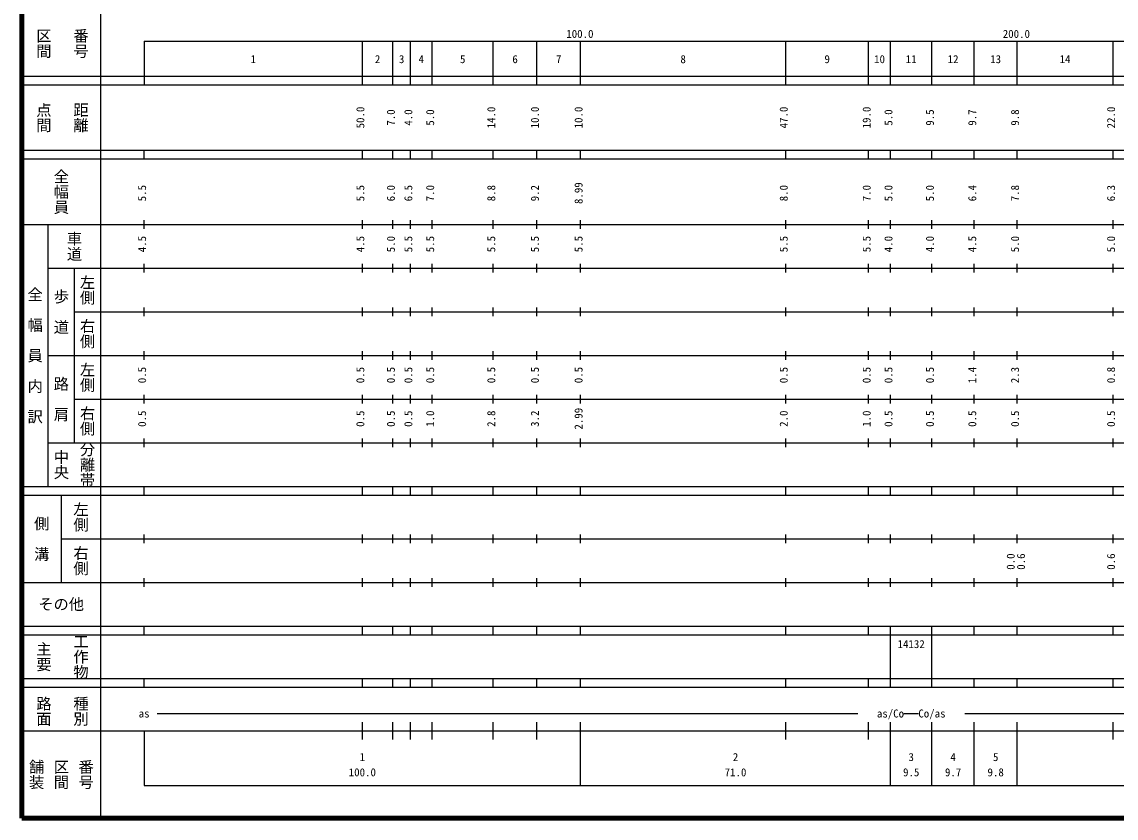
# Model space of a CAD drawing. Units: millimetres on the paper, enlarged 1000 times. Extents: x 40000 to 680000, y 20000 to 380000.
# Drawn here: x 40000 to 290698, y 20000 to 202409 of the extents above; entities that cross this region are included whole.
import ezdxf
from ezdxf.enums import TextEntityAlignment as Align

# ---------------------------------------------------------------- set-up
doc = ezdxf.new("R2010")
doc.units = ezdxf.units.MM
doc.header["$LTSCALE"] = 1000
doc.layers.add('M-TTL', color=2, linetype='Continuous', lineweight=140)
doc.layers.add('M-TTL-BAND', color=7, linetype='Continuous', lineweight=25)
doc.styles.add('@ＭＳ ゴシック', font='')
doc.styles.add('ＭＳ ゴシック', font='')
doc.styles.get('@ＭＳ ゴシック').set_extended_font_data('@MS Gothic')
doc.styles.get('ＭＳ ゴシック').set_extended_font_data('MS Gothic')

msp = doc.modelspace()

# ---------------------------------------------------------------- linework, layer by layer
at = {"layer": 'M-TTL'}
for p, q in [((40000, 380000), (40000, 20000)), ((40000, 20000), (680000, 20000))]:
    msp.add_line(p, q, dxfattribs=at)
at = {"layer": 'M-TTL-BAND'}
for p, q in [((58000, 370000), (58000, 20000)), ((68000, 198000), (579000, 198000)), ((68000, 198000), (68000, 188000)), ((118000, 188000), (118000, 198000)), ((125000, 188000), (125000, 198000)), ((129000, 188000), (129000, 198000)), ((134000, 188000), (134000, 198000)), ((148000, 188000), (148000, 198000)), ((158000, 188000), (158000, 198000)), ((168000, 188000), (168000, 198000)), ((215000, 188000), (215000, 198000)), ((234000, 188000), (234000, 198000)), ((239000, 188000), (239000, 198000)), ((248500, 188000), (248500, 198000)), ((258200, 188000), (258200, 198000)), ((268000, 188000), (268000, 198000)), ((290000, 188000), (290000, 198000)), ((40000, 190000), (579000, 190000)), ((40000, 188000), (579000, 188000)), ((40000, 173000), (579000, 173000)), ((68000, 171000), (68000, 173000)), ((118000, 171000), (118000, 173000)), ((125000, 171000), (125000, 173000)), ((129000, 171000), (129000, 173000)), ((134000, 171000), (134000, 173000)), ((148000, 171000), (148000, 173000)), ((158000, 171000), (158000, 173000)), ((168000, 171000), (168000, 173000)), ((215000, 171000), (215000, 173000)), ((234000, 171000), (234000, 173000)), ((239000, 171000), (239000, 173000)), ((248500, 171000), (248500, 173000)), ((258200, 171000), (258200, 173000)), ((268000, 171000), (268000, 173000)), ((290000, 171000), (290000, 173000)), ((40000, 171000), (579000, 171000)), ((40000, 156000), (579000, 156000)), ((46000, 96000), (46000, 156000)), ((68000, 155000), (68000, 157000)), ((118000, 155000), (118000, 157000)), ((125000, 155000), (125000, 157000)), ((129000, 155000), (129000, 157000)), ((134000, 155000), (134000, 157000)), ((148000, 155000), (148000, 157000)), ((158000, 155000), (158000, 157000)), ((168000, 155000), (168000, 157000)), ((215000, 155000), (215000, 157000)), ((234000, 155000), (234000, 157000)), ((239000, 155000), (239000, 157000)), ((248500, 155000), (248500, 157000)), ((258200, 155000), (258200, 157000)), ((268000, 155000), (268000, 157000)), ((290000, 155000), (290000, 157000)), ((46000, 146000), (579000, 146000)), ((52000, 146000), (52000, 106000)), ((68000, 145000), (68000, 147000)), ((118000, 145000), (118000, 147000)), ((125000, 145000), (125000, 147000)), ((129000, 145000), (129000, 147000)), ((134000, 145000), (134000, 147000)), ((148000, 145000), (148000, 147000)), ((158000, 145000), (158000, 147000)), ((168000, 145000), (168000, 147000)), ((215000, 145000), (215000, 147000)), ((234000, 145000), (234000, 147000)), ((239000, 145000), (239000, 147000)), ((248500, 145000), (248500, 147000)), ((258200, 145000), (258200, 147000)), ((268000, 145000), (268000, 147000)), ((290000, 145000), (290000, 147000)), ((52000, 136000), (579000, 136000)), ((68000, 135000), (68000, 137000)), ((118000, 135000), (118000, 137000)), ((125000, 135000), (125000, 137000)), ((129000, 135000), (129000, 137000)), ((134000, 135000), (134000, 137000)), ((148000, 135000), (148000, 137000)), ((158000, 135000), (158000, 137000)), ((168000, 135000), (168000, 137000)), ((215000, 135000), (215000, 137000)), ((234000, 135000), (234000, 137000)), ((239000, 135000), (239000, 137000)), ((248500, 135000), (248500, 137000)), ((258200, 135000), (258200, 137000)), ((268000, 135000), (268000, 137000)), ((290000, 135000), (290000, 137000)), ((46000, 126000), (579000, 126000)), ((68000, 125000), (68000, 127000)), ((118000, 125000), (118000, 127000)), ((125000, 125000), (125000, 127000)), ((129000, 125000), (129000, 127000)), ((134000, 125000), (134000, 127000)), ((148000, 125000), (148000, 127000)), ((158000, 125000), (158000, 127000)), ((168000, 125000), (168000, 127000)), ((215000, 125000), (215000, 127000)), ((234000, 125000), (234000, 127000)), ((239000, 125000), (239000, 127000)), ((248500, 125000), (248500, 127000)), ((258200, 125000), (258200, 127000)), ((268000, 125000), (268000, 127000)), ((290000, 125000), (290000, 127000)), ((52000, 116000), (579000, 116000)), ((68000, 115000), (68000, 117000)), ((118000, 115000), (118000, 117000)), ((125000, 115000), (125000, 117000)), ((129000, 115000), (129000, 117000)), ((134000, 115000), (134000, 117000)), ((148000, 115000), (148000, 117000)), ((158000, 115000), (158000, 117000)), ((168000, 115000), (168000, 117000)), ((215000, 115000), (215000, 117000)), ((234000, 115000), (234000, 117000)), ((239000, 115000), (239000, 117000)), ((248500, 115000), (248500, 117000)), ((258200, 115000), (258200, 117000)), ((268000, 115000), (268000, 117000)), ((290000, 115000), (290000, 117000)), ((46000, 106000), (579000, 106000)), ((68000, 105000), (68000, 107000)), ((118000, 105000), (118000, 107000)), ((125000, 105000), (125000, 107000)), ((129000, 105000), (129000, 107000)), ((134000, 105000), (134000, 107000)), ((148000, 105000), (148000, 107000)), ((158000, 105000), (158000, 107000)), ((168000, 105000), (168000, 107000)), ((215000, 105000), (215000, 107000)), ((234000, 105000), (234000, 107000)), ((239000, 105000), (239000, 107000)), ((248500, 105000), (248500, 107000)), ((258200, 105000), (258200, 107000)), ((268000, 105000), (268000, 107000)), ((290000, 105000), (290000, 107000)), ((40000, 96000), (579000, 96000)), ((68000, 94000), (68000, 96000)), ((118000, 94000), (118000, 96000)), ((125000, 94000), (125000, 96000)), ((129000, 94000), (129000, 96000)), ((134000, 94000), (134000, 96000)), ((148000, 94000), (148000, 96000)), ((158000, 94000), (158000, 96000)), ((168000, 94000), (168000, 96000)), ((215000, 94000), (215000, 96000)), ((234000, 94000), (234000, 96000)), ((239000, 94000), (239000, 96000)), ((248500, 94000), (248500, 96000)), ((258200, 94000), (258200, 96000)), ((268000, 94000), (268000, 96000)), ((290000, 94000), (290000, 96000)), ((40000, 94000), (579000, 94000)), ((49000, 94000), (49000, 74000)), ((49000, 84000), (579000, 84000)), ((68000, 83000), (68000, 85000)), ((118000, 83000), (118000, 85000)), ((125000, 83000), (125000, 85000)), ((129000, 83000), (129000, 85000)), ((134000, 83000), (134000, 85000)), ((148000, 83000), (148000, 85000)), ((158000, 83000), (158000, 85000)), ((168000, 83000), (168000, 85000)), ((215000, 83000), (215000, 85000)), ((234000, 83000), (234000, 85000)), ((239000, 83000), (239000, 85000)), ((248500, 83000), (248500, 85000)), ((258200, 83000), (258200, 85000)), ((268000, 83000), (268000, 85000)), ((290000, 83000), (290000, 85000)), ((40000, 74000), (579000, 74000)), ((68000, 73000), (68000, 75000)), ((118000, 73000), (118000, 75000)), ((125000, 73000), (125000, 75000)), ((129000, 73000), (129000, 75000)), ((134000, 73000), (134000, 75000)), ((148000, 73000), (148000, 75000)), ((158000, 73000), (158000, 75000)), ((168000, 73000), (168000, 75000)), ((215000, 73000), (215000, 75000)), ((234000, 73000), (234000, 75000)), ((239000, 73000), (239000, 75000)), ((248500, 73000), (248500, 75000)), ((258200, 73000), (258200, 75000)), ((268000, 73000), (268000, 75000)), ((290000, 73000), (290000, 75000)), ((40000, 64000), (579000, 64000)), ((68000, 62000), (68000, 64000)), ((118000, 62000), (118000, 64000)), ((125000, 62000), (125000, 64000)), ((129000, 62000), (129000, 64000)), ((134000, 62000), (134000, 64000)), ((148000, 62000), (148000, 64000)), ((158000, 62000), (158000, 64000)), ((168000, 62000), (168000, 64000)), ((215000, 62000), (215000, 64000)), ((234000, 62000), (234000, 64000)), ((239000, 62000), (239000, 64000)), ((248500, 62000), (248500, 64000)), ((258200, 62000), (258200, 64000)), ((268000, 62000), (268000, 64000)), ((290000, 62000), (290000, 64000)), ((40000, 62000), (579000, 62000)), ((239000, 52000), (239000, 62000)), ((248500, 52000), (248500, 62000)), ((40000, 52000), (579000, 52000)), ((68000, 50000), (68000, 52000)), ((118000, 50000), (118000, 52000)), ((125000, 50000), (125000, 52000)), ((129000, 50000), (129000, 52000)), ((134000, 50000), (134000, 52000)), ((148000, 50000), (148000, 52000)), ((158000, 50000), (158000, 52000)), ((168000, 50000), (168000, 52000)), ((215000, 50000), (215000, 52000)), ((234000, 50000), (234000, 52000)), ((239000, 50000), (239000, 52000)), ((248500, 50000), (248500, 52000)), ((258200, 50000), (258200, 52000)), ((268000, 50000), (268000, 52000)), ((290000, 50000), (290000, 52000)), ((40000, 50000), (579000, 50000)), ((71000, 44000), (231500, 44000)), ((242075, 44000), (245433, 44000)), ((256000, 44000), (565000, 44000)), ((118000, 38000), (118000, 42000)), ((125000, 38000), (125000, 42000)), ((129000, 38000), (129000, 42000)), ((134000, 38000), (134000, 42000)), ((148000, 38000), (148000, 42000)), ((158000, 38000), (158000, 42000)), ((168000, 27500), (168000, 42000)), ((215000, 38000), (215000, 42000)), ((234000, 38000), (234000, 42000)), ((239000, 27500), (239000, 42000)), ((248500, 27500), (248500, 42000)), ((258200, 27500), (258200, 42000)), ((268000, 27500), (268000, 42000)), ((290000, 38000), (290000, 42000)), ((40000, 40000), (579000, 40000)), ((68000, 40000), (68000, 27500)), ((68000, 27500), (579000, 27500))]:
    msp.add_line(p, q, dxfattribs=at)

# ---------------------------------------------------------------- texts
at = {"layer": 'M-TTL-BAND', "style": '@ＭＳ ゴシック'}
for s, p in [('区間', (45000, 197500)), ('番号', (53500, 197500)), ('点間', (45000, 180500)), ('距離', (53500, 180500)), ('全幅員', (49000, 163500)), ('車道', (52000, 151000)), ('左側', (55000, 141000)), ('全\u3000幅\u3000員\u3000内\u3000訳', (43000, 126000)), ('歩\u3000道', (49000, 136000)), ('右側', (55000, 131000)), ('左側', (55000, 121000)), ('路\u3000肩', (49000, 116000)), ('右側', (55000, 111000)), ('分離帯', (55000, 101000)), ('中央', (49000, 101000)), ('左側', (53500, 89000)), ('側\u3000溝', (44500, 84000)), ('右側', (53500, 79000)), ('主要', (45000, 57000)), ('工作物', (53500, 57000)), ('路面', (45000, 44500)), ('種別', (53500, 44500)), ('舗装', (43333, 30000)), ('区間', (49000, 30000)), ('番号', (54667, 30000))]:
    msp.add_text(s, height=2566, rotation=270, dxfattribs=at).set_placement(p, align=Align.MIDDLE_CENTER)
at = {"layer": 'M-TTL-BAND', "style": 'ＭＳ ゴシック'}
for s, p in [('100.0', (167844, 198195)), ('200.0', (267844, 198195)), ('1', (93000, 192405)), ('2', (121500, 192405)), ('3', (127000, 192405)), ('4', (131500, 192405)), ('5', (141000, 192405)), ('6', (153000, 192405)), ('7', (163000, 192405)), ('8', (191500, 192405)), ('9', (224500, 192405)), ('10', (236500, 192405)), ('11', (243750, 192405)), ('12', (253350, 192405)), ('13', (263100, 192405)), ('14', (279000, 192405)), ('as', (68000, 42500)), ('as/Co', (239000, 42500)), ('Co/as', (248500, 42500)), ('1', (118000, 32523)), ('2', (203500, 32523)), ('3', (243750, 32523)), ('4', (253350, 32523)), ('5', (263100, 32523)), ('100.0', (118000, 29033)), ('71.0', (203500, 29033)), ('9.5', (243750, 29033)), ('9.7', (253350, 29033)), ('9.8', (263100, 29033))]:
    msp.add_text(s, height=1833, dxfattribs=at).set_placement(p, align=Align.BOTTOM_CENTER)
for s, p in [('50.0', (119000, 180500)), ('7.0', (126000, 180500)), ('4.0', (130000, 180500)), ('5.0', (135000, 180500)), ('14.0', (149000, 180500)), ('10.0', (159000, 180500)), ('10.0', (169000, 180500)), ('47.0', (216000, 180500)), ('19.0', (235000, 180500)), ('5.0', (240000, 180500)), ('9.5', (249500, 180500)), ('9.7', (259200, 180500)), ('9.8', (269000, 180500)), ('22.0', (291000, 180500)), ('8.99', (169000, 163174)), ('5.5', (69000, 163174)), ('5.5', (119000, 163174)), ('6.0', (126000, 163174)), ('6.5', (130000, 163174)), ('7.0', (135000, 163174)), ('8.8', (149000, 163174)), ('9.2', (159000, 163174)), ('8.0', (216000, 163174)), ('7.0', (235000, 163174)), ('5.0', (240000, 163174)), ('5.0', (249500, 163174)), ('6.4', (259200, 163174)), ('7.8', (269000, 163174)), ('6.3', (291000, 163174)), ('4.5', (69000, 151500)), ('4.5', (119000, 151500)), ('5.0', (126000, 151500)), ('5.5', (130000, 151500)), ('5.5', (135000, 151500)), ('5.5', (149000, 151500)), ('5.5', (159000, 151500)), ('5.5', (169000, 151500)), ('5.5', (216000, 151500)), ('5.5', (235000, 151500)), ('4.0', (240000, 151500)), ('4.0', (249500, 151500)), ('4.5', (259200, 151500)), ('5.0', (269000, 151500)), ('5.0', (291000, 151500)), ('0.5', (69000, 121500)), ('0.5', (119000, 121500)), ('0.5', (126000, 121500)), ('0.5', (130000, 121500)), ('0.5', (135000, 121500)), ('0.5', (149000, 121500)), ('0.5', (159000, 121500)), ('0.5', (169000, 121500)), ('0.5', (216000, 121500)), ('0.5', (235000, 121500)), ('0.5', (240000, 121500)), ('0.5', (249500, 121500)), ('1.4', (259200, 121500)), ('2.3', (269000, 121500)), ('0.8', (291000, 121500)), ('0.5', (69000, 111500)), ('0.5', (119000, 111500)), ('0.5', (126000, 111500)), ('0.5', (130000, 111500)), ('1.0', (135000, 111500)), ('2.8', (149000, 111500)), ('3.2', (159000, 111500)), ('2.99', (169000, 111500)), ('2.0', (216000, 111500)), ('1.0', (235000, 111500)), ('0.5', (240000, 111500)), ('0.5', (249500, 111500)), ('0.5', (259200, 111500)), ('0.5', (269000, 111500)), ('0.5', (291000, 111500)), ('0.0', (268000, 78764)), ('0.6', (270370, 78764)), ('0.6', (291000, 78764))]:
    msp.add_text(s, height=1833, rotation=90, dxfattribs=at).set_placement(p, align=Align.BOTTOM_CENTER)
msp.add_text('その他', height=2566, dxfattribs=at).set_placement((49000, 69000), align=Align.MIDDLE_CENTER)
msp.add_text('14132', height=1833, dxfattribs=at).set_placement((240625, 58405), align=Align.BOTTOM_LEFT)

doc.saveas('drawing.dxf')
